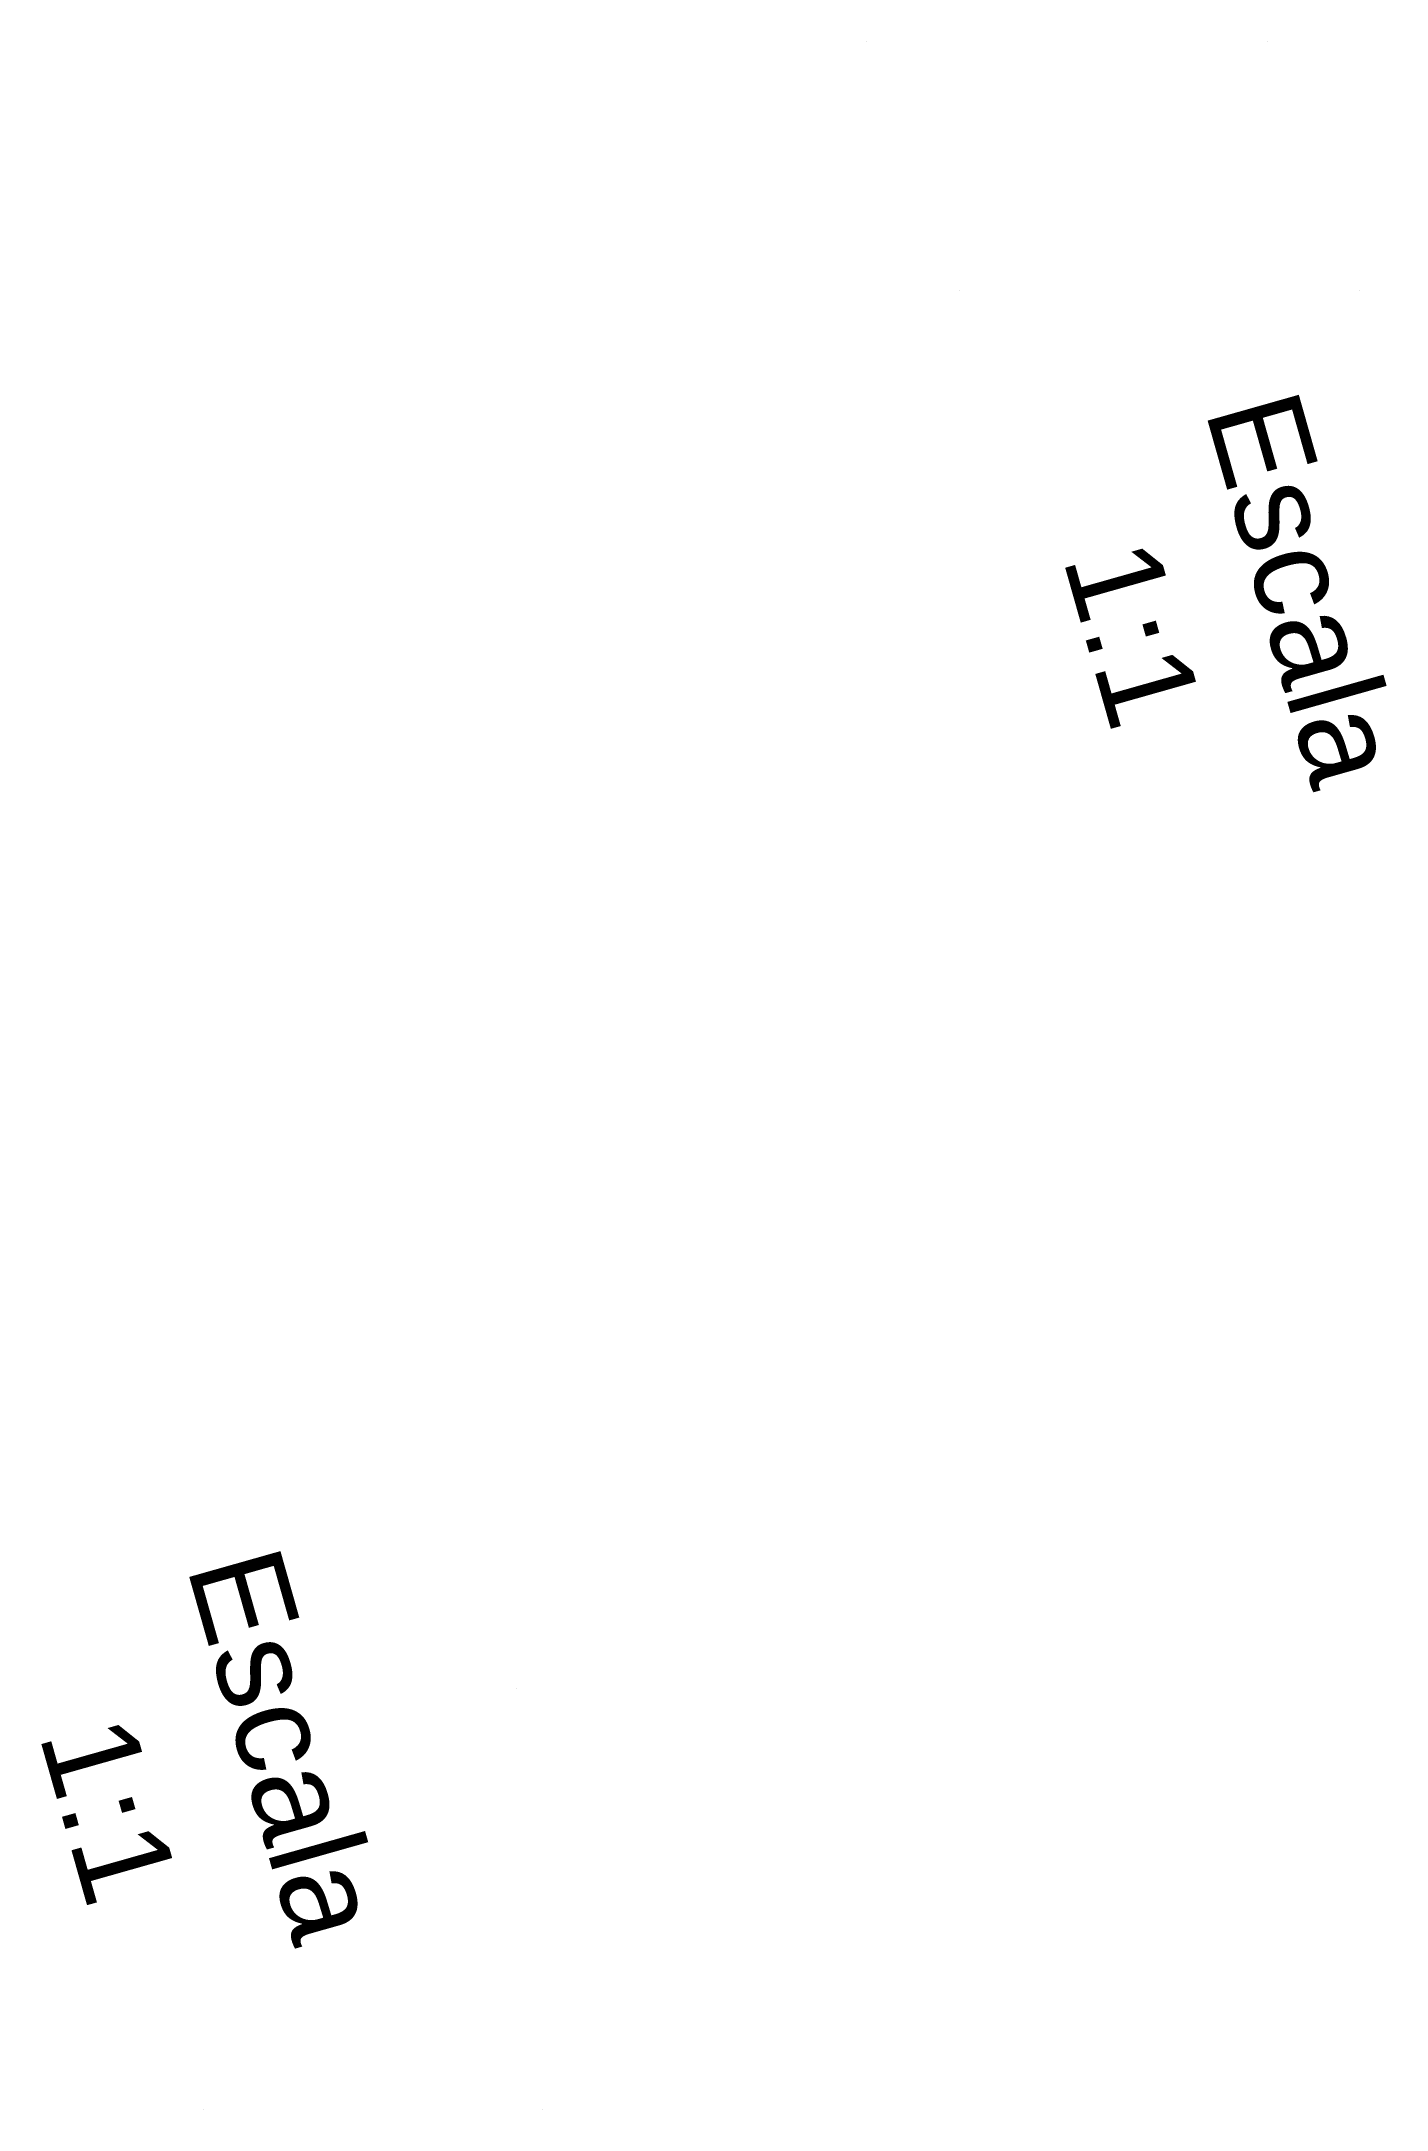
# Model space of a CAD drawing. Header units: millimetres. Extents: x 132.789 to 132.92, y 282.371 to 282.573.
import ezdxf

# ---------------------------------------------------------------- set-up
doc = ezdxf.new("R2010")
doc.units = ezdxf.units.MM
doc.styles.get("Standard").update_dxf_attribs({"font": 'arial.ttf'})

msp = doc.modelspace()

# ---------------------------------------------------------------- linework, layer by layer
for p, q in [((132.86919, 282.57259), (132.86919, 282.57259)), ((132.90819, 282.57259), (132.90819, 282.57259)), ((132.87822, 282.5483), (132.87822, 282.5483)), ((132.91722, 282.5483), (132.91722, 282.5483)), ((132.8071, 282.41215, 0.023), (132.8071, 282.41215, 0.033)), ((132.8351, 282.41215, 0.023), (132.8351, 282.41215, 0.033)), ((132.8046, 282.37115, 0.033), (132.8046, 282.37115, 0.024)), ((132.8376, 282.37115, 0.024), (132.8376, 282.37115, 0.033))]:
    msp.add_line(p, q)

# ---------------------------------------------------------------- texts
for s, p in [('Escala', (132.90212, 282.53667)), ('1:1', (132.88827, 282.52227)), ('Escala', (132.80296, 282.42405)), ('1:1', (132.78858, 282.4077))]:
    msp.add_text(s, height=0.00923, rotation=285.8258).set_placement(p)

doc.saveas('drawing.dxf')
